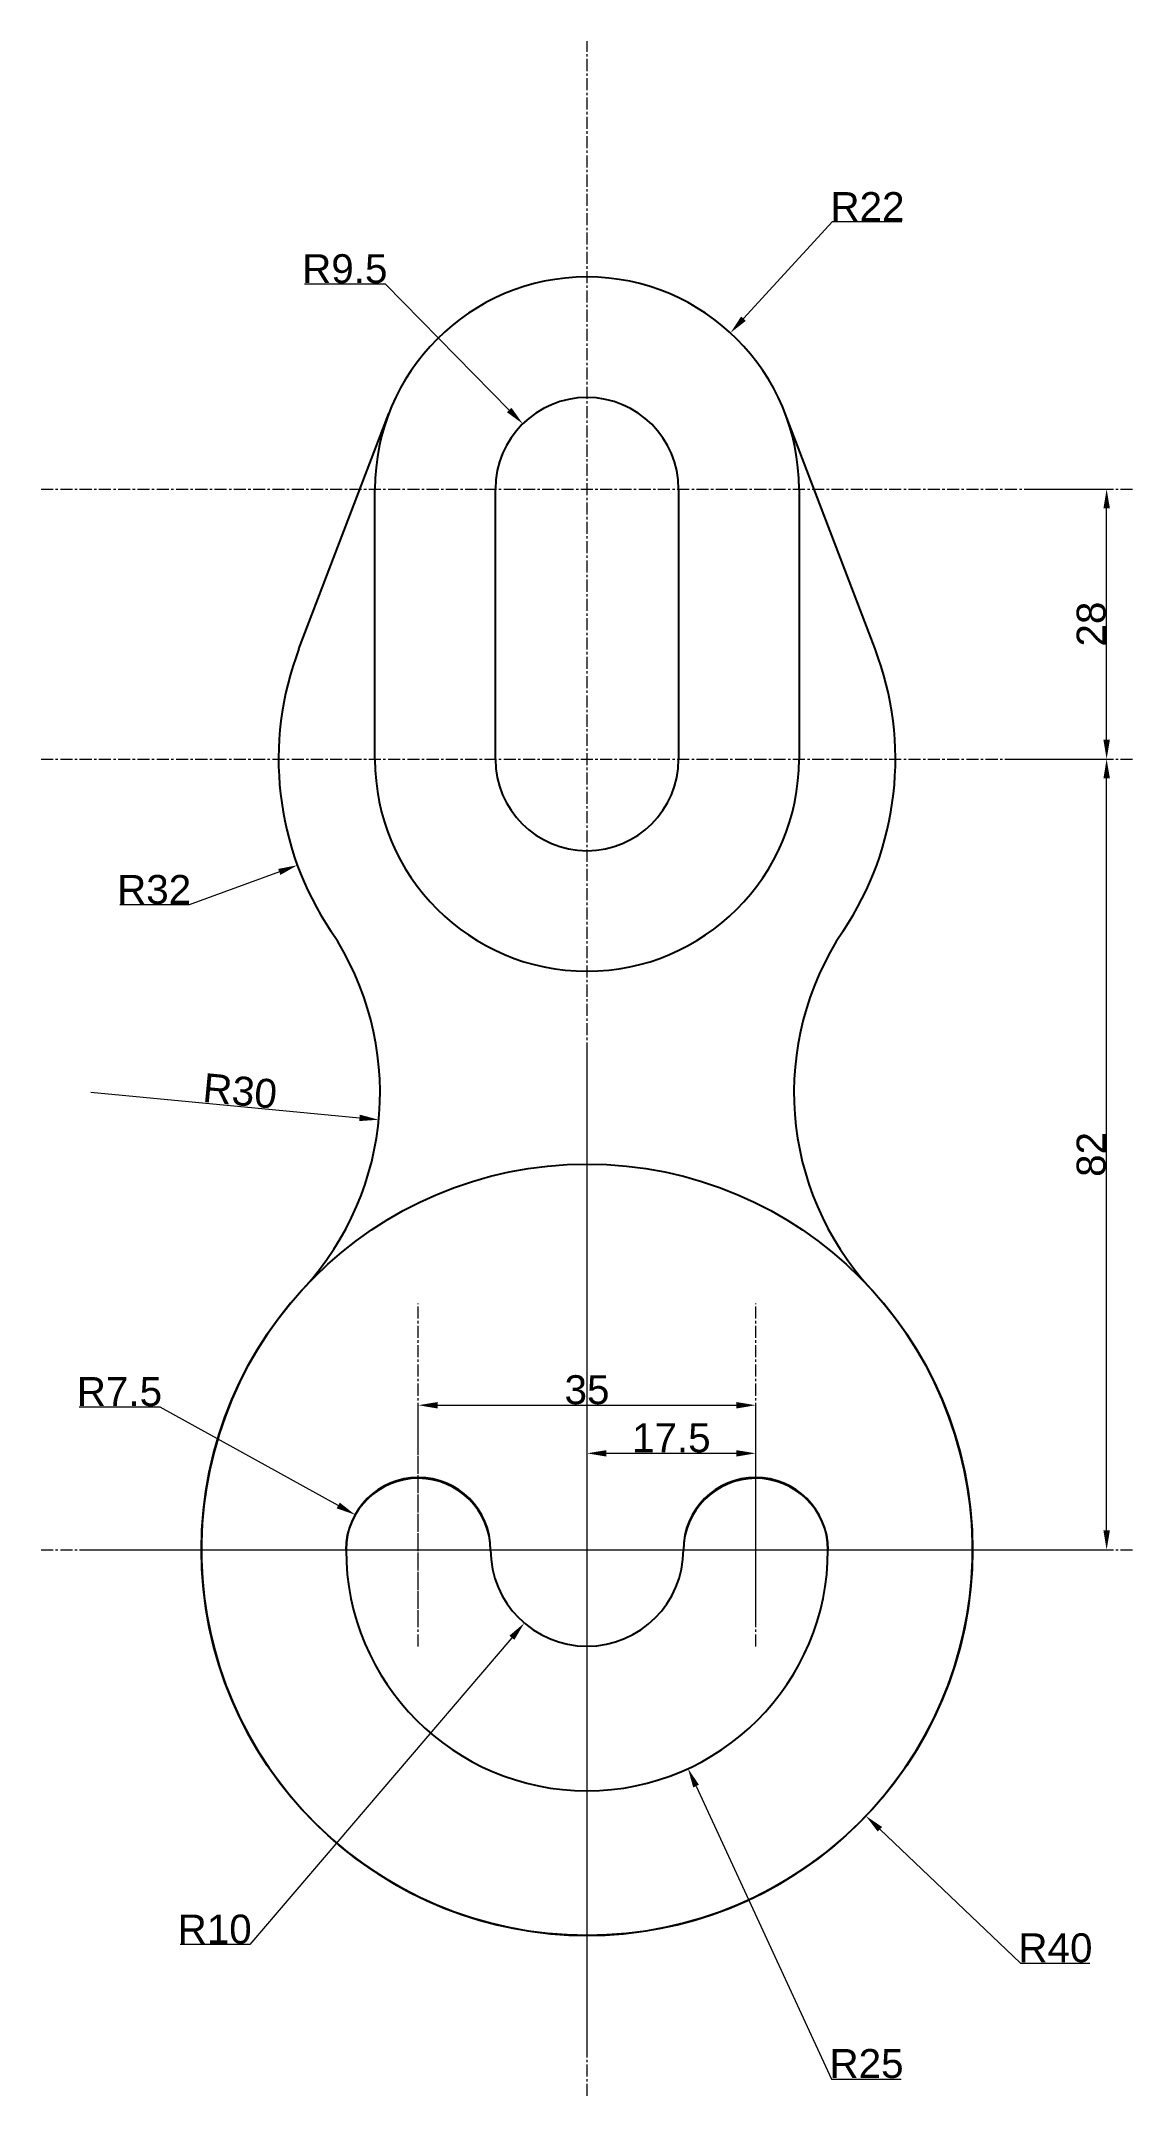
# Model space of a CAD drawing. Header units: millimetres. Extents: x -57 to 57, y -57 to 156.
import ezdxf

# ---------------------------------------------------------------- set-up
doc = ezdxf.new("R2010")
doc.units = ezdxf.units.MM
doc.header["$MEASUREMENT"] = 0
doc.linetypes.add('CENTER', pattern=[2, 1.25, -0.25, 0.25, -0.25])
doc.layers.add('AM_5', color=3, linetype='Continuous', lineweight=15)
doc.layers.add('AM_7', color=4, linetype='CENTER', lineweight=15)
doc.styles.get("Standard").update_dxf_attribs({"font": 'arial.ttf'})
doc.dimstyles.new('AM_ANSI$0', dxfattribs={"dimtxt": 3, "dimasz": 2, "dimexe": 0.1, "dimexo": 0.05, "dimgap": 0.06, "dimtad": 1, "dimtoh": 1, "dimdec": 3, "dimzin": 9, "dimdsep": 46, "dimtxsty": 'Standard', "dimcen": 0, "dimclrd": 256, "dimclre": 256, "dimclrt": 2, "dimadec": 0, "dimazin": 2, "dimtp": 0.1, "dimtm": 0.1, "dimtfac": 0.71, "dimtdec": 3, "dimtofl": 0, "dimtmove": 0, "dimatfit": 3, "dimfxl": 1, "dimtolj": 1, "dimtzin": 7, "dimlwd": -1, "dimlwe": -1, "dimarcsym": 1})
doc.dimstyles.new('AM_ANSI$4', dxfattribs={"dimtxt": 3, "dimasz": 2, "dimexe": 0.1, "dimexo": 0.05, "dimgap": 0.06, "dimtad": 1, "dimtoh": 1, "dimdec": 3, "dimzin": 9, "dimdsep": 46, "dimtxsty": 'Standard', "dimcen": 0, "dimclrd": 256, "dimclre": 256, "dimclrt": 2, "dimadec": 0, "dimazin": 2, "dimtp": 0.1, "dimtm": 0.1, "dimtfac": 0.71, "dimtdec": 3, "dimtofl": 0, "dimtmove": 0, "dimatfit": 0, "dimfxl": 1, "dimtolj": 1, "dimtzin": 7, "dimlwd": -1, "dimlwe": -1, "dimarcsym": 1})

# ---------------------------------------------------------------- blocks, each defined once
blk = doc.blocks.new('*D5')
at = {"layer": 'AM_5', "transparency": 16777216}
for p, q in [((30.39, -28.99), (44.96, -42.89)), ((44.96, -42.89), (52.18, -42.89))]:
    blk.add_line(p, q, dxfattribs=at)
blk.add_solid([(30.62, -28.75), (30.16, -29.23), (28.94, -27.61)], dxfattribs=at)
at = {"layer": 'Defpoints', "color": 0, "transparency": 16777216}
for p in [(0, 0), (28.94, -27.61)]:
    blk.add_point(p, dxfattribs=at)
at = {"layer": 'AM_5', "color": 2, "transparency": 16777216, "insert": (48.6, -41.3), "char_height": 3, "attachment_point": 5}
blk.add_mtext('\\A1;R40', dxfattribs=at)
blk = doc.blocks.new('*D6')
at = {"layer": 'AM_5', "transparency": 16777216}
for p, q in [((11.32, -24.51), (25.35, -54.89)), ((25.35, -54.89), (32.6, -54.89))]:
    blk.add_line(p, q, dxfattribs=at)
blk.add_solid([(11.62, -24.37), (11.02, -24.65), (10.48, -22.7)], dxfattribs=at)
at = {"layer": 'Defpoints', "color": 0, "transparency": 16777216}
for p in [(0, 0), (10.48, -22.7)]:
    blk.add_point(p, dxfattribs=at)
at = {"layer": 'AM_5', "color": 2, "transparency": 16777216, "insert": (29, -53.3), "char_height": 3, "attachment_point": 5}
blk.add_mtext('\\A1;R25', dxfattribs=at)
blk = doc.blocks.new('*D7')
at = {"layer": 'AM_5', "transparency": 16777216}
for p, q in [((-7.79, -9.12), (-34.99, -40.95)), ((-34.99, -40.95), (-42.21, -40.95))]:
    blk.add_line(p, q, dxfattribs=at)
blk.add_solid([(-8.05, -8.91), (-7.54, -9.34), (-6.5, -7.6)], dxfattribs=at)
at = {"layer": 'Defpoints', "color": 0, "transparency": 16777216}
for p in [(0, 0), (-6.5, -7.6)]:
    blk.add_point(p, dxfattribs=at)
at = {"layer": 'AM_5', "color": 2, "transparency": 16777216, "insert": (-38.63, -39.36), "char_height": 3, "attachment_point": 5}
blk.add_mtext('\\A1;R10', dxfattribs=at)
blk = doc.blocks.new('*D8')
at = {"layer": 'AM_5', "transparency": 16777216}
for p, q in [((-44.28, 14.8), (-52.69, 14.8)), ((-25.81, 4.6), (-44.28, 14.8))]:
    blk.add_line(p, q, dxfattribs=at)
blk.add_solid([(-25.65, 4.89), (-25.98, 4.3), (-24.06, 3.63)], dxfattribs=at)
at = {"layer": 'Defpoints', "color": 0, "transparency": 16777216}
for p in [(-24.06, 3.63), (-17.5, 0)]:
    blk.add_point(p, dxfattribs=at)
at = {"layer": 'AM_5', "color": 2, "transparency": 16777216, "insert": (-48.51, 16.39), "char_height": 3, "attachment_point": 5}
blk.add_mtext('\\A1;R7.5', dxfattribs=at)
blk = doc.blocks.new('*D9')
at = {"layer": 'AM_5', "transparency": 16777216}
blk.add_line((-51.47, 47.44), (-23.6, 44.79), dxfattribs=at)
blk.add_solid([(-23.57, 45.12), (-23.63, 44.46), (-21.61, 44.6)], dxfattribs=at)
at = {"layer": 'Defpoints', "color": 0, "transparency": 16777216}
for p in [(-51.47, 47.44), (-21.61, 44.6)]:
    blk.add_point(p, dxfattribs=at)
at = {"layer": 'AM_5', "color": 2, "transparency": 16777216, "insert": (-36, 47.57), "char_height": 3, "attachment_point": 5, "rotation": 354.5698}
blk.add_mtext('\\A1;R30', dxfattribs=at)
blk = doc.blocks.new('*D10')
at = {"layer": 'AM_5', "transparency": 16777216}
for p, q in [((-31.92, 70.3), (-41.28, 66.87)), ((-41.28, 66.87), (-48.48, 66.87))]:
    blk.add_line(p, q, dxfattribs=at)
blk.add_solid([(-32.04, 70.61), (-31.81, 69.99), (-30.05, 70.99)], dxfattribs=at)
at = {"layer": 'Defpoints', "color": 0, "transparency": 16777216}
for p in [(0, 82), (-30.05, 70.99)]:
    blk.add_point(p, dxfattribs=at)
at = {"layer": 'AM_5', "color": 2, "transparency": 16777216, "insert": (-44.91, 68.46), "char_height": 3, "attachment_point": 5}
blk.add_mtext('\\A1;R32', dxfattribs=at)
blk = doc.blocks.new('*D11')
at = {"layer": 'AM_5', "transparency": 16777216}
for p, q in [((16.23, 127.68), (25.47, 137.74)), ((25.47, 137.74), (32.67, 137.74))]:
    blk.add_line(p, q, dxfattribs=at)
blk.add_solid([(15.99, 127.9), (16.48, 127.45), (14.88, 126.2)], dxfattribs=at)
at = {"layer": 'Defpoints', "color": 0, "transparency": 16777216}
for p in [(14.88, 126.2), (0, 110)]:
    blk.add_point(p, dxfattribs=at)
at = {"layer": 'AM_5', "color": 2, "transparency": 16777216, "insert": (29.1, 139.3), "char_height": 3, "attachment_point": 5}
blk.add_mtext('\\A1;R22', dxfattribs=at)
blk = doc.blocks.new('*D12')
at = {"layer": 'AM_5', "transparency": 16777216}
for p, q in [((-20.89, 131.25), (-29.31, 131.25)), ((-8.06, 118.2), (-20.89, 131.25))]:
    blk.add_line(p, q, dxfattribs=at)
blk.add_solid([(-7.83, 118.43), (-8.3, 117.97), (-6.66, 116.77)], dxfattribs=at)
at = {"layer": 'Defpoints', "color": 0, "transparency": 16777216}
for p in [(-6.66, 116.77), (0, 110)]:
    blk.add_point(p, dxfattribs=at)
at = {"layer": 'AM_5', "color": 2, "transparency": 16777216, "insert": (-25.13, 132.84), "char_height": 3, "attachment_point": 5}
blk.add_mtext('\\A1;R9.5', dxfattribs=at)
blk = doc.blocks.new('*D13')
at = {"layer": 'AM_5', "transparency": 16777216}
for p, q in [((-17.5, 11.61), (-17.5, 15.09)), ((-15.5, 14.99), (15.5, 14.99)), ((17.5, 11.61), (17.5, 15.09))]:
    blk.add_line(p, q, dxfattribs=at)
for points in [[(-15.5, 15.32), (-15.5, 14.65), (-17.5, 14.99)], [(15.5, 15.32), (15.5, 14.65), (17.5, 14.99)]]:
    blk.add_solid(points, dxfattribs=at)
at = {"layer": 'Defpoints', "color": 0, "transparency": 16777216}
for p in [(17.5, 14.99), (-17.5, 11.56), (17.5, 11.56)]:
    blk.add_point(p, dxfattribs=at)
at = {"layer": 'AM_5', "color": 2, "transparency": 16777216, "insert": (0, 16.58), "char_height": 3, "attachment_point": 5}
blk.add_mtext('\\A1;35', dxfattribs=at)
blk = doc.blocks.new('*D14')
at = {"layer": 'AM_5', "transparency": 16777216}
for p, q in [((0, 0.05), (0, 10.1)), ((15.5, 10), (2, 10)), ((17.5, -7.59), (17.5, 10.1))]:
    blk.add_line(p, q, dxfattribs=at)
for points in [[(2, 10.33), (2, 9.67), (0, 10)], [(15.5, 10.33), (15.5, 9.67), (17.5, 10)]]:
    blk.add_solid(points, dxfattribs=at)
at = {"layer": 'Defpoints', "color": 0, "transparency": 16777216}
for p in [(0, 10), (0, 0), (17.5, -7.64)]:
    blk.add_point(p, dxfattribs=at)
at = {"layer": 'AM_5', "color": 2, "transparency": 16777216, "insert": (8.75, 11.59), "char_height": 3, "attachment_point": 5}
blk.add_mtext('\\A1;17.5', dxfattribs=at)
blk = doc.blocks.new('*D15')
at = {"layer": 'AM_5', "transparency": 16777216}
for p, q in [((48.27, 82), (54.01, 82)), ((53.91, 2), (53.91, 80)), ((48.27, 0), (54.01, 0))]:
    blk.add_line(p, q, dxfattribs=at)
for points in [[(53.58, 80), (54.25, 80), (53.91, 82)], [(53.58, 2), (54.25, 2), (53.91, 0)]]:
    blk.add_solid(points, dxfattribs=at)
at = {"layer": 'Defpoints', "color": 0, "transparency": 16777216}
for p in [(48.22, 82), (53.91, 82), (48.22, 0)]:
    blk.add_point(p, dxfattribs=at)
at = {"layer": 'AM_5', "color": 2, "transparency": 16777216, "insert": (52.32, 41), "char_height": 3, "attachment_point": 5, "rotation": 90}
blk.add_mtext('\\A1;82', dxfattribs=at)
blk = doc.blocks.new('*D16')
at = {"layer": 'AM_5', "transparency": 16777216}
for p, q in [((45.48, 110), (54.01, 110)), ((53.91, 84), (53.91, 108)), ((43.36, 82), (54.01, 82))]:
    blk.add_line(p, q, dxfattribs=at)
for points in [[(53.58, 108), (54.25, 108), (53.91, 110)], [(53.58, 84), (54.25, 84), (53.91, 82)]]:
    blk.add_solid(points, dxfattribs=at)
at = {"layer": 'Defpoints', "color": 0, "transparency": 16777216}
for p in [(45.43, 110), (53.91, 110), (43.31, 82)]:
    blk.add_point(p, dxfattribs=at)
at = {"layer": 'AM_5', "color": 2, "transparency": 16777216, "insert": (52.32, 96), "char_height": 3, "attachment_point": 5, "rotation": 90}
blk.add_mtext('\\A1;28', dxfattribs=at)

msp = doc.modelspace()

# ---------------------------------------------------------------- linework, layer by layer
for p, q in [((-29.8896, 93.4286), (-20.5491, 117.8571)), ((29.8896, 93.4286), (20.5491, 117.8571))]:
    msp.add_line(p, q)
for points in [[(-22, 82), (-22, 110)], [(-9.5, 82), (-9.5, 110)], [(9.5, 110), (9.5, 82)], [(22, 110), (22, 82)]]:
    msp.add_lwpolyline(points)
msp.add_circle((0, 0), 40)
for centre, radius, start, end in [((0, 110), 22, 0, 180), ((0, 110), 9.5, 0, 180), ((0, 82), 32, 159.075168, 213.878602), ((0, 82), 32, 326.121398, 20.924832), ((0, 82), 22, 180, 0), ((0, 82), 9.5, 180, 0), ((-51.4737, 47.439), 30, 317.3358, 33.878602), ((51.4737, 47.439), 30, 146.121398, 222.6642), ((0, 0), 40, 137.3358, 42.6642), ((-17.5194, -0.11), 7.5197, 0.359694, 179.157657), ((-17.5, 0), 7.5, 0, 180), ((17.5194, -0.11), 7.5197, 0.842343, 179.640306), ((17.5, 0), 7.5, 0, 180), ((0, 0), 25, 180, 0), ((0, 0), 10, 180, 0)]:
    msp.add_arc(centre, radius, start, end)
at = {"layer": 'AM_7'}
for p, q in [((0, -56.6395), (0, 156.4621)), ((-56.6395, 110), (56.6395, 110)), ((-56.6395, 82), (56.6395, 82)), ((0, -51.8819), (0, 51.8819)), ((-17.5269, -10.0225), (-17.5, 25.5257)), ((17.5269, -10.0225), (17.5, 25.5257)), ((-17.5, -7.6402), (-17.5, 11.5629)), ((17.5, -7.6402), (17.5, 11.5629)), ((-56.6395, 0), (56.6395, 0)), ((-51.8819, 0), (51.8819, 0))]:
    msp.add_line(p, q, dxfattribs=at)

# ---------------------------------------------------------------- dimensions: what is measured, and where the dimension line sits
at = {"layer": 'AM_5'}
for center, mpoint, picture, middle in [((0, 110), (14.8802, 126.2043), '*D11', (29.1003, 137.7379)), ((0, 110), (-6.6612, 116.7733), '*D12', (-25.1324, 131.2464)), ((0, 82), (-30.0454, 70.9875), '*D10', (-44.9117, 66.8687)), ((-51.4737, 47.439), (-21.6083, 44.6), '*D9', (-36.1554, 45.9829)), ((-17.5, 0), (-24.0638, 3.6286), '*D8', (-48.5145, 14.8027)), ((0, 0), (-6.4958, -7.603), '*D7', (-38.6264, -40.9507)), ((0, 0), (10.4806, -22.697), '*D6', (29.0012, -54.889))]:
    dim = msp.add_radius_dim(center=center, mpoint=mpoint, dimstyle='AM_ANSI$4', dxfattribs=at)
    dim.commit()
    dim.dimension.update_dxf_attribs({"geometry": picture, "text_midpoint": middle, "dimtype": 164})
for base, p1, p2, picture, middle in [((53.9144, 110), (43.3073, 82), (45.4287, 110), '*D16', (52.3227, 96)), ((53.9148, 82), (48.2181, 0), (48.2181, 82), '*D15', (52.3231, 41))]:
    dim = msp.add_linear_dim(base=base, p1=p1, p2=p2, angle=90, dimstyle='AM_ANSI$0', dxfattribs=at)
    dim.commit()
    dim.dimension.update_dxf_attribs({"geometry": picture, "text_midpoint": middle})
dim = msp.add_linear_dim(base=(17.5, 14.9882), p1=(-17.5, 11.5629), p2=(17.5, 11.5629), dimstyle='AM_ANSI$0', override={"dimpost": ''}, dxfattribs=at)
dim.commit()
dim.dimension.update_dxf_attribs({"geometry": '*D13', "text_midpoint": (0, 16.5809)})
dim = msp.add_linear_dim(base=(0, 9.9992), p1=(17.5, -7.6402), p2=(0, 0), dimstyle='AM_ANSI$0', dxfattribs=at)
dim.commit()
dim.dimension.update_dxf_attribs({"geometry": '*D14', "text_midpoint": (8.75, 11.5909)})
dim = msp.add_radius_dim(center=(0, 0), mpoint=(28.9428, -27.6101), dimstyle='AM_ANSI$4', override={"dimpost": ''}, dxfattribs=at)
dim.commit()
dim.dimension.update_dxf_attribs({"geometry": '*D5', "text_midpoint": (48.6008, -42.8915), "dimtype": 164})

doc.saveas('drawing.dxf')
